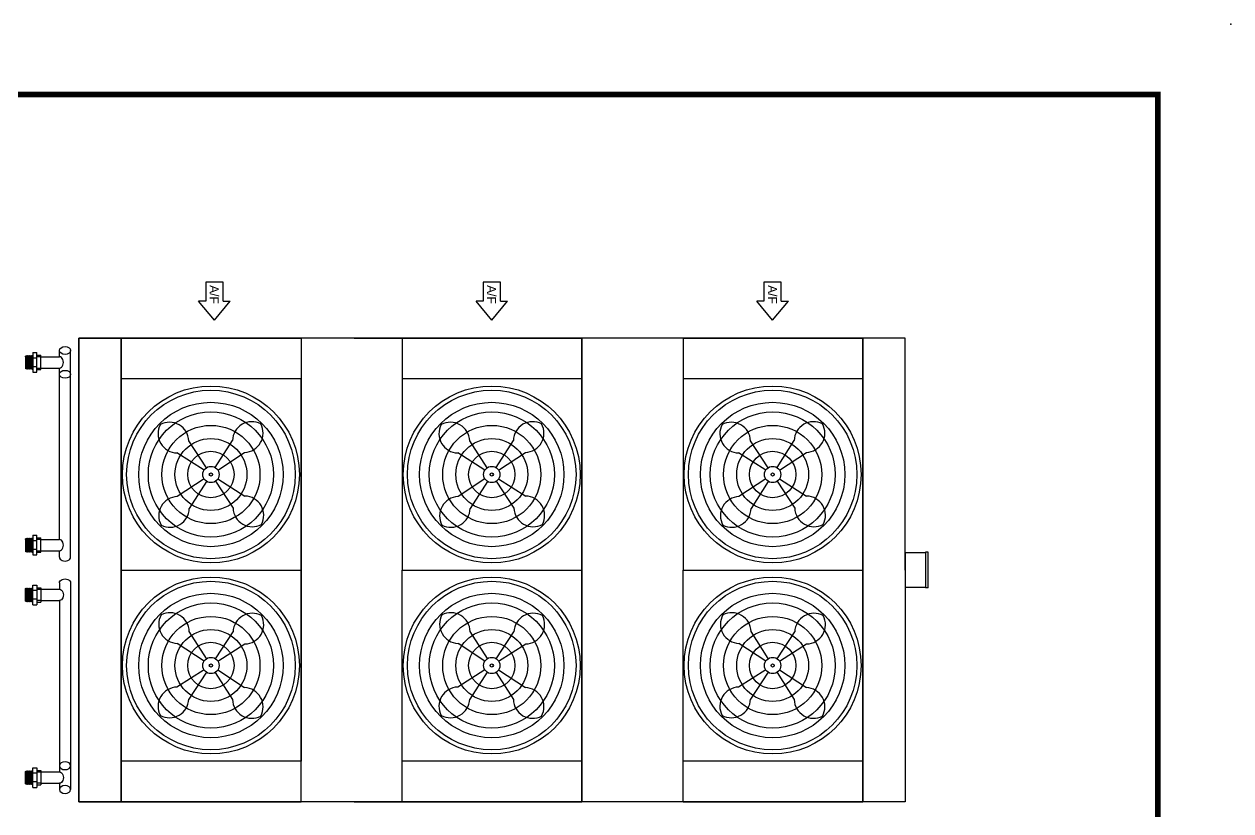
# Model space of a CAD drawing. Extents: x -18 to 413, y -12 to 263.
# Drawn here: x 198.2 to 413, y 122.5 to 262.5 of the extents above; entities that cross this region are included whole.
import ezdxf

# ---------------------------------------------------------------- set-up
doc = ezdxf.new("R2010")
doc.units = 0
doc.header["$MEASUREMENT"] = 0
doc.layers.get('0').update_dxf_attribs({"color": 1, "linetype": 'CONTINUOUS'})

msp = doc.modelspace()

# ---------------------------------------------------------------- linework, layer by layer
at = {"color": 0}
for p, q in [((230.50565, 216.60146), (230.50565, 213.23376)), ((233.59259, 216.60146), (230.50565, 216.60146)), ((233.59259, 213.23376), (233.59259, 216.60146)), ((282.96759, 216.60146), (279.88065, 216.60146)), ((279.88065, 216.60146), (279.88065, 213.23376)), ((282.96759, 213.23376), (282.96759, 216.60146)), ((332.96759, 216.60146), (329.88065, 216.60146)), ((329.88065, 216.60146), (329.88065, 213.23376)), ((332.96759, 213.23376), (332.96759, 216.60146)), ((232.04912, 209.86606), (229.24282, 213.23376)), ((230.50565, 213.23376), (229.24282, 213.23376)), ((232.04912, 209.86606), (234.85543, 213.23376)), ((233.59259, 213.23376), (234.85543, 213.23376)), ((281.42412, 209.86606), (278.61782, 213.23376)), ((279.88065, 213.23376), (278.61782, 213.23376)), ((281.42412, 209.86606), (284.23043, 213.23376)), ((282.96759, 213.23376), (284.23043, 213.23376)), ((331.42412, 209.86606), (328.61782, 213.23376)), ((329.88065, 213.23376), (328.61782, 213.23376)), ((331.42412, 209.86606), (334.23043, 213.23376)), ((332.96759, 213.23376), (334.23043, 213.23376)), ((198.42412, 203.42706), (198.48295, 203.48588)), ((198.42412, 203.32212), (198.42412, 203.42706)), ((198.42412, 203.32212), (198.42412, 201.32212)), ((198.42978, 203.43272), (198.54177, 201.21718)), ((198.48295, 203.48588), (198.54177, 203.42706)), ((198.54177, 203.42706), (198.65942, 203.54471)), ((198.54177, 203.42706), (198.65942, 201.09953)), ((198.65942, 203.54471), (198.77706, 203.42706)), ((198.65942, 203.54471), (198.77706, 201.21718)), ((198.77706, 203.42706), (198.89471, 203.54471)), ((198.77706, 203.42706), (198.89471, 201.09953)), ((198.89471, 203.54471), (199.01236, 203.42706)), ((198.89471, 203.54471), (199.01236, 201.21718)), ((199.01236, 203.42706), (199.13, 203.54471)), ((199.01236, 203.42706), (199.13, 201.09953)), ((199.13, 203.54471), (199.24765, 203.42706)), ((199.13, 203.54471), (199.24765, 201.21718)), ((199.13, 203.54471), (199.24765, 201.21718)), ((199.24765, 203.42706), (199.3653, 203.54471)), ((199.24765, 203.42706), (199.3653, 201.09953)), ((199.3653, 203.54471), (199.48295, 203.42706)), ((199.3653, 203.54471), (199.48295, 201.21718)), ((199.48295, 203.42706), (199.60059, 203.54471)), ((199.48295, 203.42706), (199.60059, 201.09953)), ((199.60059, 203.54471), (199.71824, 203.54471)), ((199.60059, 203.54471), (199.71824, 201.21718)), ((199.71824, 204.07412), (199.71824, 200.57012)), ((199.71824, 204.07412), (200.42412, 204.07412)), ((200.42412, 203.09953), (199.71824, 203.09953)), ((200.42412, 200.57012), (200.42412, 204.07412)), ((200.42412, 203.60353), (201.13, 203.60353)), ((201.13, 203.32212), (200.42412, 203.32212)), ((201.13, 201.04071), (201.13, 203.60353)), ((198.42412, 201.32212), (198.42412, 201.21718)), ((198.42412, 201.21718), (198.48295, 201.15836)), ((198.48295, 201.15836), (198.54177, 201.21718)), ((198.54177, 201.21718), (198.65942, 201.09953)), ((198.65942, 201.09953), (198.77706, 201.21718)), ((198.77706, 201.21718), (198.89471, 201.09953)), ((198.89471, 201.09953), (199.01236, 201.21718)), ((199.01236, 201.21718), (199.13, 201.09953)), ((199.13, 201.09953), (199.24765, 201.21718)), ((199.24765, 201.21718), (199.3653, 201.09953)), ((199.3653, 201.09953), (199.48295, 201.21718)), ((199.48295, 201.21718), (199.60059, 201.09953)), ((199.60059, 201.09953), (199.71824, 201.09953)), ((200.42412, 201.54471), (199.71824, 201.54471)), ((199.71824, 200.57012), (200.42412, 200.57012)), ((200.42412, 201.32212), (201.13, 201.32212)), ((200.42412, 201.04071), (201.13, 201.04071)), ((230.62807, 183.58219), (227.49014, 188.36564)), ((232.20221, 183.59378), (235.26933, 188.42294)), ((280.62807, 183.58219), (277.49014, 188.36564)), ((282.20221, 183.59378), (285.26933, 188.42294)), ((330.62807, 183.58219), (327.49014, 188.36564)), ((332.20221, 183.59378), (335.26933, 188.42294)), ((230.19903, 183.14678), (225.36987, 186.2139)), ((232.63762, 183.16474), (237.42107, 186.30268)), ((280.19903, 183.14678), (275.36987, 186.2139)), ((282.63762, 183.16474), (287.42107, 186.30268)), ((330.19903, 183.14678), (325.36987, 186.2139)), ((332.63762, 183.16474), (337.42107, 186.30268)), ((230.21063, 181.57264), (225.42718, 178.43471)), ((230.64603, 181.1436), (227.57891, 176.31444)), ((232.22017, 181.1552), (235.3581, 176.37175)), ((232.64921, 181.59061), (237.47837, 178.52348)), ((280.21063, 181.57264), (275.42718, 178.43471)), ((280.64603, 181.1436), (277.57891, 176.31444)), ((282.22017, 181.1552), (285.3581, 176.37175)), ((282.64921, 181.59061), (287.47837, 178.52348)), ((330.21063, 181.57264), (325.42718, 178.43471)), ((330.64603, 181.1436), (327.57891, 176.31444)), ((332.22017, 181.1552), (335.3581, 176.37175)), ((332.64921, 181.59061), (337.47837, 178.52348)), ((198.42412, 170.90015), (198.48295, 170.95897)), ((198.42412, 170.79521), (198.42412, 170.90015)), ((198.42412, 170.79521), (198.42412, 168.79521)), ((198.42978, 170.90581), (198.54177, 168.69027)), ((198.48295, 170.95897), (198.54177, 170.90015)), ((198.54177, 170.90015), (198.65942, 171.0178)), ((198.54177, 170.90015), (198.65942, 168.57262)), ((198.65942, 171.0178), (198.77706, 170.90015)), ((198.65942, 171.0178), (198.77706, 168.69027)), ((198.77706, 170.90015), (198.89471, 171.0178)), ((198.77706, 170.90015), (198.89471, 168.57262)), ((198.89471, 171.0178), (199.01236, 170.90015)), ((198.89471, 171.0178), (199.01236, 168.69027)), ((199.01236, 170.90015), (199.13, 171.0178)), ((199.01236, 170.90015), (199.13, 168.57262)), ((199.13, 171.0178), (199.24765, 170.90015)), ((199.13, 171.0178), (199.24765, 168.69027)), ((199.13, 171.0178), (199.24765, 168.69027)), ((199.24765, 170.90015), (199.3653, 171.0178)), ((199.24765, 170.90015), (199.3653, 168.57262)), ((199.3653, 171.0178), (199.48295, 170.90015)), ((199.3653, 171.0178), (199.48295, 168.69027)), ((199.48295, 170.90015), (199.60059, 171.0178)), ((199.48295, 170.90015), (199.60059, 168.57262)), ((199.60059, 171.0178), (199.71824, 171.0178)), ((199.60059, 171.0178), (199.71824, 168.69027)), ((199.71824, 171.54721), (199.71824, 168.04321)), ((199.71824, 171.54721), (200.42412, 171.54721)), ((200.42412, 170.57262), (199.71824, 170.57262)), ((200.42412, 168.04321), (200.42412, 171.54721)), ((200.42412, 171.07662), (201.13, 171.07662)), ((201.13, 170.79521), (200.42412, 170.79521)), ((201.13, 168.5138), (201.13, 171.07662)), ((198.42412, 168.79521), (198.42412, 168.69027)), ((198.42412, 168.69027), (198.48295, 168.63144)), ((198.48295, 168.63144), (198.54177, 168.69027)), ((198.54177, 168.69027), (198.65942, 168.57262)), ((198.65942, 168.57262), (198.77706, 168.69027)), ((198.77706, 168.69027), (198.89471, 168.57262)), ((198.89471, 168.57262), (199.01236, 168.69027)), ((199.01236, 168.69027), (199.13, 168.57262)), ((199.13, 168.57262), (199.24765, 168.69027)), ((199.24765, 168.69027), (199.3653, 168.57262)), ((199.3653, 168.57262), (199.48295, 168.69027)), ((199.48295, 168.69027), (199.60059, 168.57262)), ((199.60059, 168.57262), (199.71824, 168.57262)), ((200.42412, 169.0178), (199.71824, 169.0178)), ((199.71824, 168.04321), (200.42412, 168.04321)), ((200.42412, 168.79521), (201.13, 168.79521)), ((200.42412, 168.5138), (201.13, 168.5138)), ((198.42412, 162.04712), (198.48295, 162.10594)), ((198.42412, 161.94218), (198.42412, 162.04712)), ((198.42412, 159.94218), (198.42412, 161.94218)), ((198.42978, 159.83158), (198.54177, 162.04712)), ((198.48295, 162.10594), (198.54177, 162.04712)), ((198.54177, 162.04712), (198.65942, 162.16477)), ((198.54177, 159.83724), (198.65942, 162.16477)), ((198.65942, 162.16477), (198.77706, 162.04712)), ((198.65942, 159.71959), (198.77706, 162.04712)), ((198.77706, 162.04712), (198.89471, 162.16477)), ((198.77706, 159.83724), (198.89471, 162.16477)), ((198.89471, 162.16477), (199.01236, 162.04712)), ((198.89471, 159.71959), (199.01236, 162.04712)), ((199.01236, 162.04712), (199.13, 162.16477)), ((199.01236, 159.83724), (199.13, 162.16477)), ((199.13, 162.16477), (199.24765, 162.04712)), ((199.13, 159.71959), (199.24765, 162.04712)), ((199.13, 159.71959), (199.24765, 162.04712)), ((199.24765, 162.04712), (199.3653, 162.16477)), ((199.24765, 159.83724), (199.3653, 162.16477)), ((199.3653, 162.16477), (199.48295, 162.04712)), ((199.3653, 159.71959), (199.48295, 162.04712)), ((199.48295, 162.04712), (199.60059, 162.16477)), ((199.48295, 159.83724), (199.60059, 162.16477)), ((199.60059, 162.16477), (199.71824, 162.16477)), ((199.60059, 159.71959), (199.71824, 162.04712)), ((199.71824, 159.19018), (199.71824, 162.69418)), ((199.71824, 162.69418), (200.42412, 162.69418)), ((200.42412, 161.71959), (199.71824, 161.71959)), ((200.42412, 162.69418), (200.42412, 159.19018)), ((200.42412, 162.22359), (201.13, 162.22359)), ((200.42412, 161.94218), (201.13, 161.94218)), ((201.13, 162.22359), (201.13, 159.66077)), ((198.42412, 159.94218), (198.42412, 159.83724)), ((198.42412, 159.83724), (198.48295, 159.77841)), ((198.48295, 159.77841), (198.54177, 159.83724)), ((198.54177, 159.83724), (198.65942, 159.71959)), ((198.65942, 159.71959), (198.77706, 159.83724)), ((198.77706, 159.83724), (198.89471, 159.71959)), ((198.89471, 159.71959), (199.01236, 159.83724)), ((199.01236, 159.83724), (199.13, 159.71959)), ((199.13, 159.71959), (199.24765, 159.83724)), ((199.24765, 159.83724), (199.3653, 159.71959)), ((199.3653, 159.71959), (199.48295, 159.83724)), ((199.48295, 159.83724), (199.60059, 159.71959)), ((199.60059, 159.71959), (199.71824, 159.71959)), ((200.42412, 160.16477), (199.71824, 160.16477)), ((199.71824, 159.19018), (200.42412, 159.19018)), ((201.13, 159.94218), (200.42412, 159.94218)), ((200.42412, 159.66077), (201.13, 159.66077)), ((230.64603, 149.59378), (227.57891, 154.42294)), ((232.22017, 149.58219), (235.3581, 154.36564)), ((280.64603, 149.59378), (277.57891, 154.42294)), ((282.22017, 149.58219), (285.3581, 154.36564)), ((330.64603, 149.59378), (327.57891, 154.42294)), ((332.22017, 149.58219), (335.3581, 154.36564)), ((230.21063, 149.16474), (225.42718, 152.30268)), ((232.64921, 149.14678), (237.47837, 152.2139)), ((280.21063, 149.16474), (275.42718, 152.30268)), ((282.64921, 149.14678), (287.47837, 152.2139)), ((330.21063, 149.16474), (325.42718, 152.30268)), ((332.64921, 149.14678), (337.47837, 152.2139)), ((230.19903, 147.59061), (225.36987, 144.52348)), ((230.62807, 147.1552), (227.49014, 142.37175)), ((232.20221, 147.1436), (235.26933, 142.31444)), ((232.63762, 147.57264), (237.42107, 144.43471)), ((280.19903, 147.59061), (275.36987, 144.52348)), ((280.62807, 147.1552), (277.49014, 142.37175)), ((282.20221, 147.1436), (285.26933, 142.31444)), ((282.63762, 147.57264), (287.42107, 144.43471)), ((330.19903, 147.59061), (325.36987, 144.52348)), ((330.62807, 147.1552), (327.49014, 142.37175)), ((332.20221, 147.1436), (335.26933, 142.31444)), ((332.63762, 147.57264), (337.42107, 144.43471)), ((198.42412, 129.52021), (198.48295, 129.57903)), ((198.42412, 129.41527), (198.42412, 129.52021)), ((198.42412, 127.41527), (198.42412, 129.41527)), ((198.42978, 127.30466), (198.54177, 129.52021)), ((198.48295, 129.57903), (198.54177, 129.52021)), ((198.54177, 127.31032), (198.65942, 129.63785)), ((198.54177, 129.52021), (198.65942, 129.63785)), ((198.65942, 129.63785), (198.77706, 129.52021)), ((198.65942, 127.19268), (198.77706, 129.52021)), ((198.77706, 127.31032), (198.89471, 129.63785)), ((198.77706, 129.52021), (198.89471, 129.63785)), ((198.89471, 129.63785), (199.01236, 129.52021)), ((198.89471, 127.19268), (199.01236, 129.52021)), ((199.01236, 127.31032), (199.13, 129.63785)), ((199.01236, 129.52021), (199.13, 129.63785)), ((199.13, 129.63785), (199.24765, 129.52021)), ((199.13, 127.19268), (199.24765, 129.52021)), ((199.13, 127.19268), (199.24765, 129.52021)), ((199.24765, 127.31032), (199.3653, 129.63785)), ((199.24765, 129.52021), (199.3653, 129.63785)), ((199.3653, 129.63785), (199.48295, 129.52021)), ((199.3653, 127.19268), (199.48295, 129.52021)), ((199.48295, 127.31032), (199.60059, 129.63785)), ((199.48295, 129.52021), (199.60059, 129.63785)), ((199.60059, 129.63785), (199.71824, 129.63785)), ((199.60059, 127.19268), (199.71824, 129.52021)), ((199.71824, 126.66327), (199.71824, 130.16727)), ((199.71824, 130.16727), (200.42412, 130.16727)), ((200.42412, 129.19268), (199.71824, 129.19268)), ((200.42412, 130.16727), (200.42412, 126.66327)), ((200.42412, 129.69668), (201.13, 129.69668)), ((200.42412, 129.41527), (201.13, 129.41527)), ((201.13, 129.69668), (201.13, 127.13385)), ((198.42412, 127.41527), (198.42412, 127.31032)), ((198.42412, 127.31032), (198.48295, 127.2515)), ((198.48295, 127.2515), (198.54177, 127.31032)), ((198.54177, 127.31032), (198.65942, 127.19268)), ((198.65942, 127.19268), (198.77706, 127.31032)), ((198.77706, 127.31032), (198.89471, 127.19268)), ((198.89471, 127.19268), (199.01236, 127.31032)), ((199.01236, 127.31032), (199.13, 127.19268)), ((199.13, 127.19268), (199.24765, 127.31032)), ((199.24765, 127.31032), (199.3653, 127.19268)), ((199.3653, 127.19268), (199.48295, 127.31032)), ((199.48295, 127.31032), (199.60059, 127.19268)), ((199.60059, 127.19268), (199.71824, 127.19268)), ((200.42412, 127.63785), (199.71824, 127.63785)), ((201.13, 127.41527), (200.42412, 127.41527)), ((200.42412, 127.13385), (201.13, 127.13385)), ((199.71824, 126.66327), (200.42412, 126.66327))]:
    msp.add_line(p, q, dxfattribs=at)
at = {"color": 0, "ltscale": 5}
for p, q in [((207.9085, 165.36869), (207.9085, 206.61869)), ((207.9085, 206.61869), (216.4085, 206.61869)), ((355.0335, 206.61869), (207.9085, 206.61869)), ((207.9085, 206.61869), (207.9085, 165.36869)), ((215.471, 206.61869), (215.471, 165.36869)), ((215.471, 206.61869), (247.471, 206.61869)), ((215.471, 165.36869), (215.471, 206.61869)), ((247.471, 206.61869), (247.471, 165.36869)), ((256.9085, 206.61869), (247.471, 206.61869)), ((256.9085, 206.61869), (266.721, 206.61869)), ((265.471, 206.61869), (265.471, 165.36869)), ((265.471, 206.61869), (297.471, 206.61869)), ((265.471, 206.61869), (265.471, 165.36869)), ((297.471, 206.61869), (297.471, 165.36869)), ((297.471, 165.36869), (297.471, 206.61869)), ((306.2835, 206.61869), (297.7835, 206.61869)), ((315.471, 206.61869), (315.471, 165.36869)), ((315.471, 206.61869), (347.471, 206.61869)), ((315.471, 206.61869), (315.471, 165.36869)), ((315.471, 206.61869), (315.471, 165.36869)), ((347.471, 206.61869), (347.471, 165.36869)), ((347.471, 165.36869), (347.471, 206.61869)), ((355.0335, 165.36869), (355.0335, 206.61869)), ((355.0335, 165.36869), (355.0335, 206.61869)), ((204.45537, 203.32212), (204.45537, 204.44344)), ((206.45537, 167.67389), (206.45537, 204.44344)), ((198.42412, 203.32212), (198.42412, 201.32212)), ((198.42412, 203.32212), (198.42412, 201.32212)), ((201.13, 203.32212), (204.45537, 203.32212)), ((201.13, 201.32212), (204.45537, 201.32212)), ((204.45537, 170.79521), (204.45537, 201.32212)), ((247.471, 199.36869), (215.471, 199.36869)), ((247.471, 165.36869), (247.471, 199.36869)), ((297.471, 199.36869), (265.471, 199.36869)), ((297.471, 165.36869), (297.471, 199.36869)), ((347.471, 199.36869), (315.471, 199.36869)), ((347.471, 165.36869), (347.471, 199.36869)), ((198.42412, 170.79521), (198.42412, 168.79521)), ((198.42412, 170.79521), (198.42412, 168.79521)), ((201.13, 170.79521), (204.45537, 170.79521)), ((201.13, 168.79521), (204.45537, 168.79521)), ((204.45537, 167.67389), (204.45537, 168.79521)), ((358.6585, 168.39994), (355.0335, 168.39994)), ((355.0335, 168.39994), (355.0335, 162.33744)), ((358.6585, 168.52494), (358.6585, 162.21244)), ((359.096, 168.52494), (358.6585, 168.52494)), ((359.096, 162.21244), (359.096, 168.52494)), ((207.9085, 165.36869), (207.9085, 124.11869)), ((207.9085, 124.11869), (207.9085, 165.36869)), ((215.471, 165.36869), (247.471, 165.36869)), ((215.471, 165.36869), (247.471, 165.36869)), ((215.471, 124.11869), (215.471, 165.36869)), ((215.471, 165.36869), (215.471, 124.11869)), ((215.471, 165.36869), (247.471, 165.36869)), ((247.471, 124.11869), (247.471, 165.36869)), ((247.471, 165.36869), (247.471, 131.36869)), ((265.471, 165.36869), (297.471, 165.36869)), ((265.471, 124.11869), (265.471, 165.36869)), ((265.471, 124.11869), (265.471, 165.36869)), ((265.471, 165.36869), (297.471, 165.36869)), ((265.471, 165.36869), (297.471, 165.36869)), ((265.471, 165.36869), (297.471, 165.36869)), ((297.471, 124.11869), (297.471, 165.36869)), ((297.471, 165.36869), (297.471, 124.11869)), ((297.471, 165.36869), (297.471, 131.36869)), ((315.471, 165.36869), (347.471, 165.36869)), ((315.471, 124.11869), (315.471, 165.36869)), ((315.471, 124.11869), (315.471, 165.36869)), ((315.471, 124.11869), (315.471, 165.36869)), ((315.471, 165.36869), (347.471, 165.36869)), ((315.471, 165.36869), (347.471, 165.36869)), ((315.471, 165.36869), (347.471, 165.36869)), ((347.471, 124.11869), (347.471, 165.36869)), ((347.471, 165.36869), (347.471, 124.11869)), ((347.471, 165.36869), (347.471, 131.36869)), ((355.0335, 165.36869), (355.0335, 124.11869)), ((355.0335, 165.36869), (355.0335, 124.11869)), ((198.42412, 159.94218), (198.42412, 161.94218)), ((198.42412, 159.94218), (198.42412, 161.94218)), ((201.13, 161.94218), (204.45537, 161.94218)), ((204.45537, 163.0635), (204.45537, 161.94218)), ((206.45537, 163.0635), (206.45537, 126.29395)), ((355.0335, 162.33744), (358.6585, 162.33744)), ((359.096, 162.21244), (358.6585, 162.21244)), ((201.13, 159.94218), (204.45537, 159.94218)), ((204.45537, 159.94218), (204.45537, 129.41527)), ((247.471, 131.36869), (215.471, 131.36869)), ((297.471, 131.36869), (265.471, 131.36869)), ((347.471, 131.36869), (315.471, 131.36869)), ((198.42412, 127.41527), (198.42412, 129.41527)), ((198.42412, 127.41527), (198.42412, 129.41527)), ((201.13, 129.41527), (204.45537, 129.41527)), ((201.13, 127.41527), (204.45537, 127.41527)), ((204.45537, 127.41527), (204.45537, 126.29395)), ((355.0335, 124.11869), (207.9085, 124.11869)), ((207.9085, 124.11869), (216.4085, 124.11869)), ((215.471, 124.11869), (247.471, 124.11869)), ((256.9085, 124.11869), (247.471, 124.11869)), ((256.9085, 124.11869), (266.721, 124.11869)), ((265.471, 124.11869), (297.471, 124.11869)), ((306.2835, 124.11869), (297.7835, 124.11869)), ((315.471, 124.11869), (347.471, 124.11869))]:
    msp.add_line(p, q, dxfattribs=at)
at = {"color": 0, "const_width": 1}
msp.add_lwpolyline([(0, 0), (400, 0), (400, 250), (0, 250), (0, 0)], dxfattribs=at)
at = {"color": 0}
for centre, radius in [((231.42412, 182.36869), 15.75), ((281.42412, 182.36869), 15.75), ((331.42412, 182.36869), 15.75), ((231.42412, 182.36869), 14.99997), ((281.42412, 182.36869), 14.99997), ((331.42412, 182.36869), 14.99997), ((231.42412, 182.36869), 12.85177), ((231.42412, 182.36869), 11.13912), ((281.42412, 182.36869), 12.85177), ((281.42412, 182.36869), 11.13912), ((331.42412, 182.36869), 12.85177), ((331.42412, 182.36869), 11.13912), ((231.42412, 182.36869), 8.73857), ((281.42412, 182.36869), 8.73857), ((331.42412, 182.36869), 8.73857), ((231.42412, 182.36869), 6.40143), ((281.42412, 182.36869), 6.40143), ((331.42412, 182.36869), 6.40143), ((231.42412, 182.36869), 4.13262), ((281.42412, 182.36869), 4.13262), ((331.42412, 182.36869), 4.13262), ((231.42412, 182.36869), 1.4513), ((231.42412, 182.36869), 0.28645), ((281.42412, 182.36869), 1.4513), ((281.42412, 182.36869), 0.28645), ((331.42412, 182.36869), 1.4513), ((331.42412, 182.36869), 0.28645), ((231.42412, 148.36869), 15.75), ((231.42412, 148.36869), 14.99997), ((281.42412, 148.36869), 15.75), ((281.42412, 148.36869), 14.99997), ((331.42412, 148.36869), 15.75), ((331.42412, 148.36869), 14.99997), ((231.42412, 148.36869), 12.85177), ((281.42412, 148.36869), 12.85177), ((331.42412, 148.36869), 12.85177), ((231.42412, 148.36869), 11.13912), ((281.42412, 148.36869), 11.13912), ((331.42412, 148.36869), 11.13912), ((231.42412, 148.36869), 8.73857), ((281.42412, 148.36869), 8.73857), ((331.42412, 148.36869), 8.73857), ((231.42412, 148.36869), 6.40143), ((281.42412, 148.36869), 6.40143), ((331.42412, 148.36869), 6.40143), ((231.42412, 148.36869), 4.13262), ((281.42412, 148.36869), 4.13262), ((331.42412, 148.36869), 4.13262), ((231.42412, 148.36869), 1.4513), ((231.42412, 148.36869), 0.28645), ((281.42412, 148.36869), 1.4513), ((281.42412, 148.36869), 0.28645), ((331.42412, 148.36869), 1.4513), ((331.42412, 148.36869), 0.28645)]:
    msp.add_circle(centre, radius, dxfattribs=at)
for centre, start, end in [((225.45007, 189.63956), 152.1444669, 268.6588262), ((224.06604, 188.23498), 2.185287, 118.6996463), ((238.69499, 188.34274), 62.1444669, 178.6588262), ((237.29041, 189.72678), 272.185287, 28.6996463), ((275.45007, 189.63956), 152.1444669, 268.6588262), ((274.06604, 188.23498), 2.185287, 118.6996463), ((288.69499, 188.34274), 62.1444669, 178.6588262), ((287.29041, 189.72678), 272.185287, 28.6996463), ((325.45007, 189.63956), 152.1444669, 268.6588262), ((324.06604, 188.23498), 2.185287, 118.6996463), ((338.69499, 188.34274), 62.1444669, 178.6588262), ((337.29041, 189.72678), 272.185287, 28.6996463), ((225.55784, 175.01061), 92.185287, 208.6996463), ((237.39817, 175.09783), 332.1444669, 88.6588262), ((275.55784, 175.01061), 92.185287, 208.6996463), ((287.39817, 175.09783), 332.1444669, 88.6588262), ((325.55784, 175.01061), 92.185287, 208.6996463), ((337.39817, 175.09783), 332.1444669, 88.6588262), ((224.15326, 176.39464), 242.1444669, 358.6588262), ((238.78221, 176.50241), 182.185287, 298.6996463), ((274.15326, 176.39464), 242.1444669, 358.6588262), ((288.78221, 176.50241), 182.185287, 298.6996463), ((324.15326, 176.39464), 242.1444669, 358.6588262), ((338.78221, 176.50241), 182.185287, 298.6996463), ((225.55784, 155.72678), 151.3003537, 267.814713), ((224.15326, 154.34274), 1.3411738, 117.8555331), ((238.78221, 154.23498), 61.3003537, 177.814713), ((237.39817, 155.63956), 271.3411738, 27.8555331), ((275.55784, 155.72678), 151.3003537, 267.814713), ((274.15326, 154.34274), 1.3411738, 117.8555331), ((288.78221, 154.23498), 61.3003537, 177.814713), ((287.39817, 155.63956), 271.3411738, 27.8555331), ((325.55784, 155.72678), 151.3003537, 267.814713), ((324.15326, 154.34274), 1.3411738, 117.8555331), ((338.78221, 154.23498), 61.3003537, 177.814713), ((337.39817, 155.63956), 271.3411738, 27.8555331), ((225.45007, 141.09783), 91.3411738, 207.8555331), ((237.29041, 141.01061), 331.3003537, 87.814713), ((275.45007, 141.09783), 91.3411738, 207.8555331), ((287.29041, 141.01061), 331.3003537, 87.814713), ((325.45007, 141.09783), 91.3411738, 207.8555331), ((337.29041, 141.01061), 331.3003537, 87.814713), ((224.06604, 142.50241), 241.3003537, 357.814713), ((238.69499, 142.39464), 181.3411738, 297.8555331), ((274.06604, 142.50241), 241.3003537, 357.814713), ((288.69499, 142.39464), 181.3411738, 297.8555331), ((324.06604, 142.50241), 241.3003537, 357.814713), ((338.69499, 142.39464), 181.3411738, 297.8555331)]:
    msp.add_arc(centre, 3.4266, start, end, dxfattribs=at)
at = {"color": 0, "ltscale": 5}
for centre in [(205.45537, 204.44344), (205.45537, 200.2008)]:
    msp.add_ellipse(centre, major_axis=(-1, 0), ratio=0.707106781, dxfattribs=at)
for centre, major_axis in [((204.45537, 202.32212), (0, -1)), ((204.45537, 169.79521), (0, -1)), ((205.45537, 167.67389), (-1, 0))]:
    msp.add_ellipse(centre, major_axis=major_axis, ratio=0.707106781, start_param=0, end_param=3.141592654, dxfattribs=at)
at = {"color": 0, "ltscale": 5, "extrusion": (0, 0, -1)}
for centre, major_axis in [((205.45537, 163.0635), (-1, 0)), ((204.45537, 160.94218), (0, 1)), ((204.45537, 128.41527), (0, 1))]:
    msp.add_ellipse(centre, major_axis=major_axis, ratio=0.707106781, start_param=0, end_param=3.141592654, dxfattribs=at)
for centre in [(205.45537, 130.53659), (205.45537, 126.29395)]:
    msp.add_ellipse(centre, major_axis=(-1, 0), ratio=0.707106781, dxfattribs=at)
at = {"color": 0}
msp.add_point((412.99606, 262.53359), dxfattribs=at)

# ---------------------------------------------------------------- texts
for p in [(231.21804, 216.0696), (280.59304, 216.0696), (330.59304, 216.0696)]:
    msp.add_text('A/F', height=1.59375, rotation=270, dxfattribs=at).set_placement(p)

doc.saveas('drawing.dxf')
